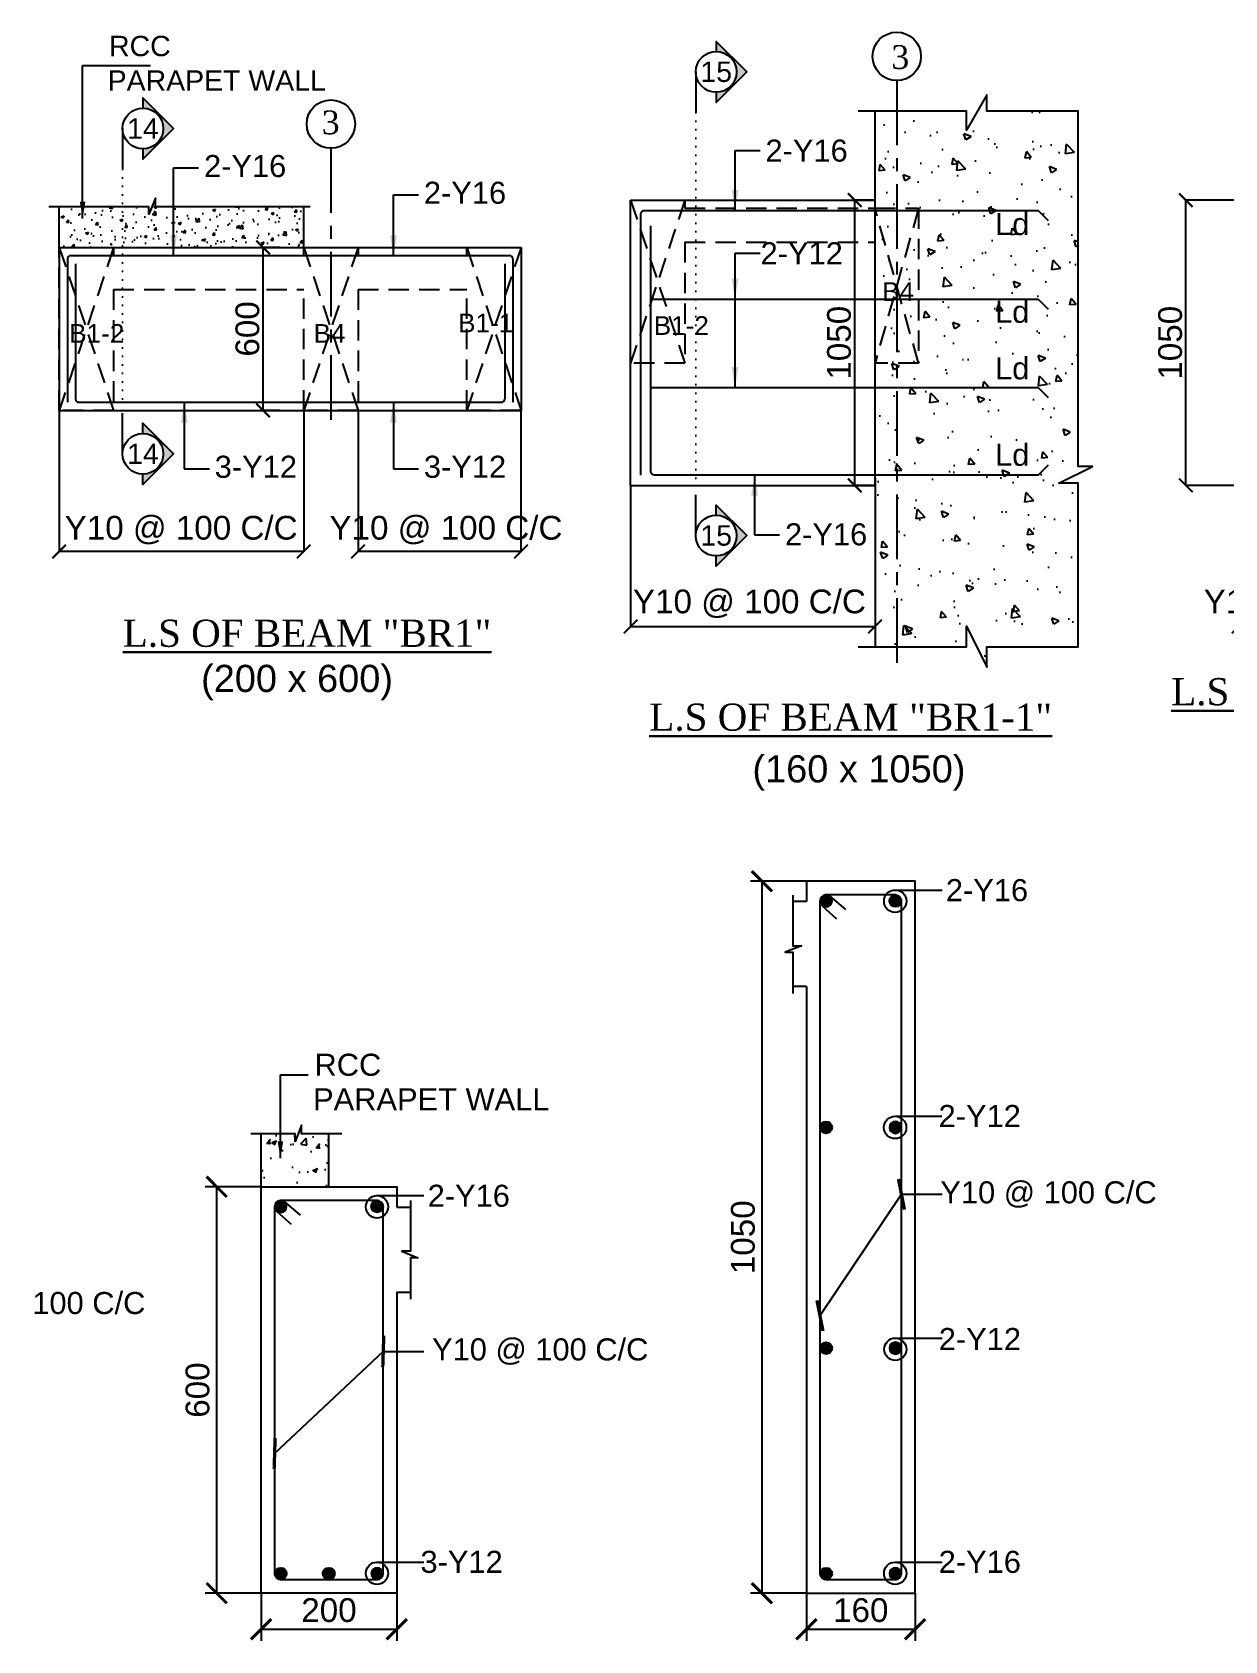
# Model space of a CAD drawing. Header units: inches. Extents: x -4972 to 102986, y -366693 to -295027.
# Drawn here: x 17929 to 35494, y -349719 to -326033 of the extents above; entities that cross this region are included whole.
import ezdxf
from ezdxf.enums import TextEntityAlignment as Align

# ---------------------------------------------------------------- set-up
doc = ezdxf.new("R2010")
doc.units = ezdxf.units.IN
doc.header["$MEASUREMENT"] = 0
for name, pattern in [('CENTER', [50.8, 31.75, -6.35, 6.35, -6.35]), ('DOT', [0.25, 0, -0.25]), ('Hidden', [3, 2, -1])]:
    doc.linetypes.add(name, pattern=pattern)
for name, color, linetype in [('1', 8, 'Continuous'), ('2', 5, 'Continuous'), ('5', 2, 'Continuous'), ('ARROW', 5, 'Continuous'), ('BEAM TEXT', 4, 'Continuous'), ('DIM', 251, 'Continuous'), ('GIRD CIR', 1, 'Continuous'), ('GIRD TEXT', 4, 'Continuous'), ('GRID', 8, 'CENTER'), ('REINFORCEMENT', 3, 'Continuous'), ('SHEARWALL HATCH', 8, 'Continuous'), ('TEXT-1', 3, 'Continuous')]:
    doc.layers.add(name, color=color, linetype=linetype)
doc.layers.add('GRID NO', color=4, linetype='Continuous', lineweight=9)
doc.layers.add('text', color=4, linetype='Continuous', lineweight=30)
doc.styles.add('T-200', font='arial.ttf', dxfattribs={"height": 300})
doc.styles.add('T200', font='sanss___.ttf', dxfattribs={"height": 275})
doc.styles.add('T300', font='sanss___.ttf', dxfattribs={"height": 350})
doc.styles.add('T400', font='romantic.ttf')
doc.dimstyles.new('SCALE 25', dxfattribs={"dimtxt": 500, "dimasz": 200, "dimexe": 6, "dimexo": 0, "dimgap": 50, "dimtad": 1, "dimdec": 0, "dimlfac": 0.25, "dimrnd": 5, "dimzin": 3, "dimdsep": 46, "dimtxsty": 'T300', "dimblk": 'ARCHTICK', "dimcen": 0.09, "dimclrd": 5, "dimclre": 8, "dimclrt": 1, "dimadec": 0, "dimazin": 0, "dimtfac": 1, "dimtdec": 0, "dimtix": 1, "dimtofl": 0, "dimtmove": 2, "dimatfit": 3, "dimfxl": 1, "dimtolj": 1, "dimtzin": 0, "dimlwd": -1, "dimlwe": -1, "dimarcsym": 0})
doc.dimstyles.new('SCALE-10', dxfattribs={"dimtxt": 350, "dimasz": 300, "dimexe": 170, "dimexo": 0, "dimgap": 100, "dimtad": 1, "dimdec": 0, "dimlfac": 0.1, "dimrnd": 5, "dimzin": 12, "dimdsep": 46, "dimtxsty": 'T300', "dimblk": 'ARCHTICK', "dimcen": 0, "dimclrd": 5, "dimclre": 252, "dimclrt": 1, "dimadec": 1, "dimazin": 3, "dimtfac": 1, "dimtdec": 0, "dimtix": 1, "dimtmove": 2, "dimatfit": 3, "dimldrblk": 'ARCHTICK', "dimfxl": 5000, "dimtvp": 1, "dimtolj": 1, "dimtzin": 9, "dimarcsym": 2})
doc.dimstyles.new('T200', dxfattribs={"dimtxt": 275, "dimasz": 250, "dimexe": 0, "dimexo": 0, "dimgap": 5, "dimtad": 1, "dimdec": 0, "dimrnd": 5, "dimzin": 0, "dimdsep": 46, "dimtxsty": 'T200', "dimblk": 'ARCHTICK', "dimcen": 300, "dimclrd": 5, "dimclre": 252, "dimclrt": 1, "dimadec": 0, "dimazin": 0, "dimtfac": 50, "dimtdec": 0, "dimtofl": 0, "dimtmove": 2, "dimatfit": 3, "dimfxl": 1, "dimtolj": 1, "dimtzin": 0, "dimarcsym": 2})

# ---------------------------------------------------------------- blocks, each defined once
blk = doc.blocks.new('_ARCHTICK')
at = {"color": 0, "linetype": 'ByBlock', "const_width": 0.15}
blk.add_lwpolyline([(-0.5, -0.5), (0.5, 0.5)], dxfattribs=at)
blk = doc.blocks.new('*D9')
at = {"layer": 'Defpoints', "color": 0}
for p in [(28678, -338535), (29332, -338535), (29332, -349018)]:
    blk.add_point(p, dxfattribs=at)
at = {"layer": 'DIM', "color": 252, "lineweight": -2}
for p, q in [((29332, -338535), (28508, -338535)), ((29332, -349018), (28508, -349018))]:
    blk.add_line(p, q, dxfattribs=at)
at = {"layer": 'DIM', "color": 5, "lineweight": -2}
blk.add_line((28678, -349018), (28678, -338535), dxfattribs=at)
at = {"layer": 'DIM', "color": 5, "lineweight": -2, "xscale": 300, "yscale": 300, "zscale": 300}
for p, rotation in [((28678, -338535), 90), ((28678, -349018), 270)]:
    blk.add_blockref('_ARCHTICK', p, dxfattribs=dict(at, rotation=rotation))
at = {"layer": 'DIM', "color": 1, "insert": (28398, -343777), "char_height": 350, "attachment_point": 5, "rotation": 90, "style": 'T300'}
blk.add_mtext('\\A1;1050', dxfattribs=at)
blk = doc.blocks.new('*D10')
at = {"layer": 'Defpoints', "color": 0}
for p in [(29332, -349018), (30932, -349018), (30932, -349549)]:
    blk.add_point(p, dxfattribs=at)
at = {"layer": 'DIM', "color": 252, "lineweight": -2}
for p, q in [((29332, -349018), (29332, -349719)), ((30932, -349018), (30932, -349719))]:
    blk.add_line(p, q, dxfattribs=at)
at = {"layer": 'DIM', "color": 5, "lineweight": -2}
blk.add_line((29332, -349549), (30932, -349549), dxfattribs=at)
at = {"layer": 'DIM', "color": 5, "lineweight": -2, "xscale": 300, "yscale": 300, "zscale": 300, "rotation": 180}
blk.add_blockref('_ARCHTICK', (29332, -349549), dxfattribs=at)
at = {"layer": 'DIM', "color": 5, "lineweight": -2, "xscale": 300, "yscale": 300, "zscale": 300}
blk.add_blockref('_ARCHTICK', (30932, -349549), dxfattribs=at)
at = {"layer": 'DIM', "color": 1, "insert": (30132, -349269), "char_height": 350, "attachment_point": 5, "style": 'T300'}
blk.add_mtext('\\A1;160', dxfattribs=at)
blk = doc.blocks.new('ROD')
at = {"layer": '5'}
h = blk.add_hatch(color=256, dxfattribs=at)
edge = h.paths.add_edge_path()
edge.add_arc((0, 0), 135, 0, 360)
at = {"layer": '5', "color": 6}
blk.add_circle((0, 0), 135, dxfattribs=at)
blk = doc.blocks.new('*D80')
at = {"layer": 'Defpoints', "color": 0}
for p in [(20647, -343035), (21300, -343035), (21300, -349018)]:
    blk.add_point(p, dxfattribs=at)
at = {"layer": 'DIM', "color": 252, "lineweight": -2}
for p, q in [((21300, -343035), (20477, -343035)), ((21300, -349018), (20477, -349018))]:
    blk.add_line(p, q, dxfattribs=at)
at = {"layer": 'DIM', "color": 5, "lineweight": -2}
blk.add_line((20647, -349018), (20647, -343035), dxfattribs=at)
at = {"layer": 'DIM', "color": 5, "lineweight": -2, "xscale": 300, "yscale": 300, "zscale": 300}
for p, rotation in [((20647, -343035), 90), ((20647, -349018), 270)]:
    blk.add_blockref('_ARCHTICK', p, dxfattribs=dict(at, rotation=rotation))
at = {"layer": 'DIM', "color": 1, "insert": (20366, -346027), "char_height": 350, "attachment_point": 5, "rotation": 90, "style": 'T300'}
blk.add_mtext('\\A1;600', dxfattribs=at)
blk = doc.blocks.new('*D81')
at = {"layer": 'Defpoints', "color": 0}
for p in [(21300, -349018), (23300, -349018), (23300, -349549)]:
    blk.add_point(p, dxfattribs=at)
at = {"layer": 'DIM', "color": 252, "lineweight": -2}
for p, q in [((21300, -349018), (21300, -349719)), ((23300, -349018), (23300, -349719))]:
    blk.add_line(p, q, dxfattribs=at)
at = {"layer": 'DIM', "color": 5, "lineweight": -2}
blk.add_line((21300, -349549), (23300, -349549), dxfattribs=at)
at = {"layer": 'DIM', "color": 5, "lineweight": -2, "xscale": 300, "yscale": 300, "zscale": 300, "rotation": 180}
blk.add_blockref('_ARCHTICK', (21300, -349549), dxfattribs=at)
at = {"layer": 'DIM', "color": 5, "lineweight": -2, "xscale": 300, "yscale": 300, "zscale": 300}
blk.add_blockref('_ARCHTICK', (23300, -349549), dxfattribs=at)
at = {"layer": 'DIM', "color": 1, "insert": (22300, -349269), "char_height": 350, "attachment_point": 5, "style": 'T300'}
blk.add_mtext('\\A1;200', dxfattribs=at)
blk = doc.blocks.new('*D95')
at = {"layer": 'Defpoints', "color": 0}
for p in [(18328, -331602), (21928, -331602), (18328, -333680)]:
    blk.add_point(p, dxfattribs=at)
at = {"layer": 'DIM', "color": 8}
for p, q in [((18328, -331602), (18328, -333686)), ((21928, -331602), (21928, -333686))]:
    blk.add_line(p, q, dxfattribs=at)
at = {"layer": 'DIM', "color": 5}
blk.add_line((21928, -333680), (18328, -333680), dxfattribs=at)
at = {"layer": 'DIM', "color": 5, "xscale": 200, "yscale": 200, "zscale": 200, "rotation": 180}
blk.add_blockref('_ARCHTICK', (18328, -333680), dxfattribs=at)
at = {"layer": 'DIM', "color": 5, "xscale": 200, "yscale": 200, "zscale": 200}
blk.add_blockref('_ARCHTICK', (21928, -333680), dxfattribs=at)
at = {"layer": 'DIM', "color": 1, "insert": (20123, -333365), "char_height": 350, "attachment_point": 5, "style": 'T300'}
blk.add_mtext('\\A1;Y10 @ 100 C/C', dxfattribs=at)
blk = doc.blocks.new('*D96')
at = {"layer": 'Defpoints', "color": 0}
for p in [(22728, -331602), (25128, -331602), (22728, -333680)]:
    blk.add_point(p, dxfattribs=at)
at = {"layer": 'DIM', "color": 8}
for p, q in [((22728, -331602), (22728, -333686)), ((25128, -331602), (25128, -333686))]:
    blk.add_line(p, q, dxfattribs=at)
at = {"layer": 'DIM', "color": 5}
blk.add_line((25128, -333680), (22728, -333680), dxfattribs=at)
at = {"layer": 'DIM', "color": 5, "xscale": 200, "yscale": 200, "zscale": 200, "rotation": 180}
blk.add_blockref('_ARCHTICK', (22728, -333680), dxfattribs=at)
at = {"layer": 'DIM', "color": 5, "xscale": 200, "yscale": 200, "zscale": 200}
blk.add_blockref('_ARCHTICK', (25128, -333680), dxfattribs=at)
at = {"layer": 'DIM', "color": 1, "insert": (24023, -333365), "char_height": 350, "attachment_point": 5, "style": 'T300'}
blk.add_mtext('\\A1;Y10 @ 100 C/C', dxfattribs=at)
blk = doc.blocks.new('*D98')
at = {"layer": 'Defpoints', "color": 0}
for p in [(30043, -328506), (30342, -328506), (30342, -332706)]:
    blk.add_point(p, dxfattribs=at)
at = {"layer": 'DIM', "color": 8}
for p, q in [((30342, -328506), (30037, -328506)), ((30342, -332706), (30037, -332706))]:
    blk.add_line(p, q, dxfattribs=at)
at = {"layer": 'DIM', "color": 5}
blk.add_line((30043, -332706), (30043, -328506), dxfattribs=at)
at = {"layer": 'DIM', "color": 5, "xscale": 200, "yscale": 200, "zscale": 200}
for p, rotation in [((30043, -328506), 90), ((30043, -332706), 270)]:
    blk.add_blockref('_ARCHTICK', p, dxfattribs=dict(at, rotation=rotation))
at = {"layer": 'DIM', "color": 1, "insert": (29813, -330606), "char_height": 350, "attachment_point": 5, "rotation": 90, "style": 'T300'}
blk.add_mtext('\\A1;1050', dxfattribs=at)
blk = doc.blocks.new('*D97')
at = {"layer": 'Defpoints', "color": 0}
for p in [(26743, -332706), (30342, -332706), (30342, -334784)]:
    blk.add_point(p, dxfattribs=at)
at = {"layer": 'DIM', "color": 8}
for p, q in [((26743, -332706), (26743, -334790)), ((30342, -332706), (30342, -334790))]:
    blk.add_line(p, q, dxfattribs=at)
at = {"layer": 'DIM', "color": 5}
blk.add_line((26743, -334784), (30342, -334784), dxfattribs=at)
at = {"layer": 'DIM', "color": 5, "xscale": 200, "yscale": 200, "zscale": 200, "rotation": 180}
blk.add_blockref('_ARCHTICK', (26743, -334784), dxfattribs=at)
at = {"layer": 'DIM', "color": 5, "xscale": 200, "yscale": 200, "zscale": 200}
blk.add_blockref('_ARCHTICK', (30342, -334784), dxfattribs=at)
at = {"layer": 'DIM', "color": 1, "insert": (28492, -334450), "char_height": 350, "attachment_point": 5, "style": 'T300'}
blk.add_mtext('\\A1;Y10 @ 100 C/C', dxfattribs=at)
blk = doc.blocks.new('*D99')
at = {"layer": 'Defpoints', "color": 0}
for p in [(21331, -329202.5), (21578, -329202.5), (21578, -331602.5)]:
    blk.add_point(p, dxfattribs=at)
at = {"layer": 'DIM', "color": 8}
for p, q in [((21578, -329202.5), (21325, -329202.5)), ((21578, -331602.5), (21325, -331602.5))]:
    blk.add_line(p, q, dxfattribs=at)
at = {"layer": 'DIM', "color": 5}
blk.add_line((21331, -331602.5), (21331, -329202.5), dxfattribs=at)
at = {"layer": 'DIM', "color": 5, "xscale": 200, "yscale": 200, "zscale": 200}
for p, rotation in [((21331, -329202.5), 90), ((21331, -331602.5), 270)]:
    blk.add_blockref('_ARCHTICK', p, dxfattribs=dict(at, rotation=rotation))
at = {"layer": 'DIM', "color": 1, "insert": (21100.478738, -330402.5), "char_height": 350, "attachment_point": 5, "rotation": 90, "style": 'T300'}
blk.add_mtext('\\A1;600', dxfattribs=at)
blk = doc.blocks.new('*D100')
at = {"layer": 'Defpoints', "color": 0}
for p in [(34920, -328506), (35697, -328506), (35697, -332706)]:
    blk.add_point(p, dxfattribs=at)
at = {"layer": 'DIM', "color": 8}
for p, q in [((35697, -328506), (34914, -328506)), ((35697, -332706), (34914, -332706))]:
    blk.add_line(p, q, dxfattribs=at)
at = {"layer": 'DIM', "color": 5}
blk.add_line((34920, -332706), (34920, -328506), dxfattribs=at)
at = {"layer": 'DIM', "color": 5, "xscale": 200, "yscale": 200, "zscale": 200}
for p, rotation in [((34920, -328506), 90), ((34920, -332706), 270)]:
    blk.add_blockref('_ARCHTICK', p, dxfattribs=dict(at, rotation=rotation))
at = {"layer": 'DIM', "color": 1, "insert": (34690, -330606), "char_height": 350, "attachment_point": 5, "rotation": 90, "style": 'T300'}
blk.add_mtext('\\A1;1050', dxfattribs=at)
blk = doc.blocks.new('*D101')
at = {"layer": 'Defpoints', "color": 0}
for p in [(35697, -332706), (38096, -332706), (38096, -334784)]:
    blk.add_point(p, dxfattribs=at)
at = {"layer": 'DIM', "color": 8}
for p, q in [((35697, -332706), (35697, -334790)), ((38096, -332706), (38096, -334790))]:
    blk.add_line(p, q, dxfattribs=at)
at = {"layer": 'DIM', "color": 5}
blk.add_line((35697, -334784), (38096, -334784), dxfattribs=at)
at = {"layer": 'DIM', "color": 5, "xscale": 200, "yscale": 200, "zscale": 200, "rotation": 180}
blk.add_blockref('_ARCHTICK', (35697, -334784), dxfattribs=at)
at = {"layer": 'DIM', "color": 5, "xscale": 200, "yscale": 200, "zscale": 200}
blk.add_blockref('_ARCHTICK', (38096, -334784), dxfattribs=at)
at = {"layer": 'DIM', "color": 1, "insert": (36898, -334450), "char_height": 350, "attachment_point": 5, "style": 'T300'}
blk.add_mtext('\\A1;Y10 @ 100 C/C', dxfattribs=at)

msp = doc.modelspace()

# ---------------------------------------------------------------- hatches: boundary and pattern name
at = {"layer": '1'}
for points in [[(28453.2, -326618.2), (28003.2, -327068.2), (28003.2, -326918.2, 0.4142136), (28303.2, -326618.2, 0.4142136), (28003.2, -326318.2), (28003.2, -326168.2)], [(20010, -327451.8), (19560, -327901.8), (19560, -327751.8, 0.4142136), (19860, -327451.8, 0.4142136), (19560, -327151.8), (19560, -327001.8)], [(20010, -332242), (19560, -331792), (19560, -331942, -0.4142136), (19860, -332242, -0.4142136), (19560, -332542), (19560, -332692)], [(28453.2, -333445.8), (28003.2, -332995.8), (28003.2, -333145.8, -0.4142136), (28303.2, -333445.8, -0.4142136), (28003.2, -333745.8), (28003.2, -333895.8)]]:
    msp.add_hatch(color=30, dxfattribs=at).paths.add_polyline_path(points)
h = msp.add_hatch(dxfattribs=at)
h.set_pattern_fill('AR-CONC', color=256, scale=150, style=0)
h.set_pattern_definition([(130, (203278.8, -177520.9), (-1075.8903, -94.1282), [112.5, -1237.5]), (185, (203278.8, -177520.9), (208.127, 1128.288), [90, -990]), (79.54856, (203189.1, -177528.8), (-867.7633, 1034.16), [95.6103, -1051.713]), (133.8158, (203278.8, -177220.9), (-1600.862, -248.279), [168.75, -1856.25]), (83.3644, (203145.4, -177241.6), (-1401.993, 1461.178), [143.416, -1577.571]), (188.8158, (203278.8, -177221), (-1401.993, 1461.178), [135, -1485]), (159, (203128.8, -177295.9), (-895.3606, -603.9283), [112.5, -1237.5]), (214, (203128.8, -177295.9), (-364.973, 1087.725), [90, -990]), (108.54856, (203054.2, -177346.2), (-1260.3336, 483.7967), [95.6103, -1051.713]), (142.5, (203278.78, -177520.9), (-18.2398, 499.3408), [0, -978, 0, -1005, 0, -993.75]), (172.5, (203278.8, -177520.9), (-394.6043, 591.6176), [0, -573, 0, -955.5, 0, -378.75]), (212.5, (203613.28, -177520.9), (-800.73365, -33.8323), [0, -375, 0, -1170, 0, -1552.5]), (222.5, (203763.3, -177520.9), (-874.7793, 150.1575), [0, -487.5, 0, -777, 0, -1102.5])])
h.paths.add_polyline_path([(30342.5, -327196.5), (31687.5, -327196.5), (31687.5, -327475.9), (31987.5, -326953.9), (31987.5, -327196.5), (33332.5, -327196.5), (33332.5, -330396.5), (30342.5, -330396.5)])
h.paths.add_polyline_path([(30342.5, -330396.5), (33332.5, -330396.5), (33332.5, -330916.5), (30342.5, -330916.5)])
h.paths.add_polyline_path([(33332.5, -335084.6), (31987.5, -335084.6), (31987.5, -335384), (31687.5, -334779), (31687.5, -335084.6), (30342.5, -335084.6), (30342.5, -330916.5), (33332.5, -330916.5), (33332.5, -331830.6), (33547, -331830.6), (33050, -332074.6), (33332.5, -332074.6)])
at = {"layer": 'SHEARWALL HATCH'}
h = msp.add_hatch(dxfattribs=at)
h.set_pattern_fill('AR-CONC', color=256, scale=60, style=0)
h.set_pattern_definition([(50, (-94440, 14513), (430.3561, -37.65128), [45, -495]), (355, (-94440, 14513), (-83.2508, 451.3153), [36, -396]), (100.4514, (-94404.14, 14509.86), (347.10563, 413.66373), [38.2441, -420.68527]), (46.1842, (-94440, 14633), (640.3446, -99.3114), [67.5, -742.5]), (96.6356, (-94386.64, 14624.7), (560.7976, 584.4707), [57.3662, -631.0278]), (351.1842, (-94440, 14633), (560.7972, 584.4712), [54, -594]), (21, (-94380, 14603), (358.14423, -241.57133), [45, -495]), (326, (-94380, 14603), (145.9892, 435.09003), [36, -396]), (71.4514, (-94350.15, 14582.87), (504.1336, 193.5183), [38.2441, -420.68527]), (37.5, (-94440, 14513), (7.29591, 199.73631), [0, -391.2, 0, -402, 0, -397.5]), (7.5, (-94440, 14513), (157.84172, 236.64703), [0, -229.2, 0, -382.2, 0, -151.5]), (327.5, (-94573.8, 14513), (320.29346, -13.53292), [0, -150, 0, -468, 0, -621]), (317.5, (-94633.8, 14513), (349.9117, 60.063), [0, -195, 0, -310.8, 0, -441])])
h.paths.add_polyline_path([(18328.5, -329202.5), (21928.5, -329202.5), (21928.5, -328603), (18328.5, -328603)])
h = msp.add_hatch(dxfattribs=at)
h.set_pattern_fill('AR-CONC', color=256, scale=4, style=0)
h.set_pattern_definition([(50, (-2140350.6, 396369.03), (728.73868, -63.75634), [76.2, -838.2]), (355, (-2140350.6, 396369), (-140.9713, 764.22657), [60.96, -670.56]), (100.451, (-2140289.9, 396363.7), (587.77, 700.46675), [64.76, -712.36]), (46.1842, (-2140350.6, 396572.2), (1084.31616, -168.1693), [114.3, -1257.3]), (96.6356, (-2140260.2, 396558.2), (949.61694, 989.7022), [97.14, -1068.54]), (351.184, (-2140350.6, 396572.2), (949.6184, 989.70047), [91.44, -1005.84]), (21, (-2140249, 396521.43), (606.45952, -409.06207), [76.2, -838.2]), (326, (-2140249, 396521.4), (247.20811, 736.75186), [60.96, -670.56]), (71.4514, (-2140198.5, 396487.34), (853.66596, 327.69143), [64.76, -712.36]), (37.5, (-2140350.6, 396369.03), (12.354413, 338.220155), [0, -662.432, 0, -680.72, 0, -673.1]), (7.5, (-2140350.6, 396369.03), (267.27865, 400.7223), [0, -388.112, 0, -647.192, 0, -256.54]), (327.5, (-2140577.17, 396369.03), (542.36238, -22.914976), [0, -254, 0, -792.48, 0, -1051.56]), (317.5, (-2140678.77, 396369.03), (592.51673, 101.70596), [0, -330.2, 0, -526.288, 0, -746.76])])
h.paths.add_polyline_path([(22300, -342254.5), (21300, -342254.5), (21300, -343035.2), (22300, -343035.2)])

# ---------------------------------------------------------------- linework, layer by layer
at = {"linetype": 'DOT', "ltscale": 500}
for p, q in [((27703.2, -327218.2), (27703.2, -332845.8)), ((19260, -328051.8), (19260, -331642))]:
    msp.add_line(p, q, dxfattribs=at)
at = {"layer": '1', "color": 30}
for p, q in [((27703.2, -326618.2), (27703.2, -327218.2)), ((19260, -327451.8), (19260, -328051.8)), ((19260, -332242), (19260, -331642)), ((27703.2, -333445.8), (27703.2, -332845.8))]:
    msp.add_line(p, q, dxfattribs=at)
at = {"layer": '1', "linetype": 'Hidden', "lineweight": -3, "ltscale": 150}
for p, q in [((27542.5, -328506.5), (26742.5, -330906.5)), ((26742.5, -328506.5), (27542.5, -330906.5)), ((27542.5, -328626.5), (30342.5, -328626.5)), ((30982.5, -328626.5), (30342.5, -330906.5)), ((30982.5, -330906.5), (30342.5, -328626.5)), ((19128.5, -329202.5), (18328.5, -331602.5)), ((18328.5, -329202.5), (19128.5, -331602.5)), ((22728.5, -329202.5), (21928.5, -331602.5)), ((21928.5, -329202.5), (22728.5, -331602.5)), ((25128.5, -329202.5), (24328.5, -331602.5)), ((24328.5, -329202.5), (25128.5, -331602.5)), ((27542.5, -329126.5), (30342.5, -329126.5)), ((19128.5, -329322.5), (21928.5, -329322.5)), ((22728.5, -329322.5), (24328.5, -329322.5)), ((19128.5, -329822.5), (21928.5, -329822.5)), ((22728.5, -329822.5), (24328.5, -329822.5))]:
    msp.add_line(p, q, dxfattribs=at)
at = {"layer": '1', "color": 30}
for points in [[(28003.2, -326918.2), (28003.2, -327068.2), (28453.2, -326618.2), (28003.2, -326168.2), (28003.2, -326318.2)], [(19560, -327751.8), (19560, -327901.8), (20010, -327451.8), (19560, -327001.8), (19560, -327151.8)], [(19560, -331942), (19560, -331792), (20010, -332242), (19560, -332692), (19560, -332542)], [(28003.2, -333145.8), (28003.2, -332995.8), (28453.2, -333445.8), (28003.2, -333895.8), (28003.2, -333745.8)]]:
    msp.add_lwpolyline(points, dxfattribs=at)
at = {"layer": '1', "lineweight": -3, "ltscale": 0.5}
msp.add_lwpolyline([(30095, -335084.6), (31687.5, -335084.6), (31687.5, -334779), (31987.5, -335384), (31987.5, -335084.6), (33332.5, -335084.6), (33332.5, -332674.6), (33050, -332674.6), (33547, -332430.6), (33332.5, -332430.6), (33332.5, -327196.5), (31987.5, -327196.5), (31987.5, -326953.9), (31687.5, -327475.9), (31687.5, -327196.5), (30095, -327196.5)], dxfattribs=at)
at = {"layer": '1'}
for points in [[(22024.5, -328603), (19743.4, -328603), (19743.4, -328475.3), (19648.6, -328713.8), (19648.6, -328603), (18175.8, -328603)], [(29131.5, -338737.9), (29131.5, -339483.9), (29259.2, -339483.9), (29020.7, -339578.7), (29131.5, -339578.7), (29131.5, -340188.7)], [(22489.1, -342254.5), (21897.9, -342254.5), (21897.9, -342126.8), (21803, -342365.4), (21803, -342254.5), (21147.2, -342254.5)], [(23500, -343237.9), (23500, -343983.9), (23372.2, -343983.9), (23610.8, -344078.7), (23500, -344078.7), (23500, -344688.7)]]:
    msp.add_lwpolyline(points, dxfattribs=at)
at = {"layer": '1', "linetype": 'Hidden', "lineweight": -3, "ltscale": 150}
for points in [[(27542.5, -329126.5), (27542.5, -330906.5), (26742.5, -330906.5), (26742.5, -328506.5), (27542.5, -328506.5), (27542.5, -328626.5)], [(30342.5, -328626.5), (30982.5, -328626.5), (30982.5, -330906.5), (30342.5, -330906.5), (30342.5, -329126.5)], [(19128.5, -329822.5), (19128.5, -331602.5), (18328.5, -331602.5), (18328.5, -329202.5), (19128.5, -329202.5), (19128.5, -329322.5)], [(21928.5, -329322.5), (21928.5, -329202.5), (22728.5, -329202.5), (22728.5, -329322.5)], [(24328.5, -329322.5), (24328.5, -329202.5), (25128.5, -329202.5), (25128.5, -331602.5), (24328.5, -331602.5), (24328.5, -329822.5)], [(22728.5, -329822.5), (22728.5, -331602.5), (21928.5, -331602.5), (21928.5, -329822.5)]]:
    msp.add_lwpolyline(points, dxfattribs=at)
at = {"layer": '1', "color": 30}
for centre in [(28003.2, -326618.2), (19560, -327451.8), (19560, -332242), (28003.2, -333445.8)]:
    msp.add_circle(centre, 300, dxfattribs=at)
at = {"layer": '2', "color": 6}
for p, q in [((30342.5, -332706.5), (30342.5, -327196.5)), ((30342.5, -332596.5), (30342.5, -335084.6))]:
    msp.add_line(p, q, dxfattribs=at)
at = {"layer": '2'}
for p, q in [((26742.5, -328506.5), (30342.5, -328506.5)), ((26742.5, -332706.5), (26742.5, -328506.5)), ((18328.5, -329202.5), (18328.5, -328603)), ((21928.5, -329202.5), (21928.5, -328603)), ((18328.5, -329202.5), (25128.5, -329202.5)), ((18328.5, -329202.5), (18328.5, -331602.5)), ((25128.5, -329202.5), (25128.5, -331602.5)), ((18328.5, -331602.5), (25128.5, -331602.5)), ((26742.5, -332706.5), (30342.5, -332706.5)), ((30628, -338664.3), (31329.5, -338664.3)), ((29331.5, -338835.2), (29131.5, -338835.2)), ((29331.5, -340085.2), (29131.5, -340085.2)), ((30637.6, -341995.6), (31327.9, -341995.6)), ((21300, -343035.2), (21300, -342254.5)), ((22300, -343035.2), (22300, -342254.5)), ((22996.4, -343164.3), (23697.9, -343164.3)), ((30731.5, -343144.7), (31329.5, -343144.7)), ((23300, -343335.2), (23500, -343335.2)), ((23300, -344585.2), (23500, -344585.2)), ((30640.8, -345261.6), (31331.1, -345261.6)), ((23100, -345457.2), (23697.9, -345457.2)), ((23007.6, -348560.2), (23697.9, -348560.2)), ((30639.2, -348560.2), (31329.5, -348560.2))]:
    msp.add_line(p, q, dxfattribs=at)
for points in [[(29331.5, -340085.2), (29331.5, -349018.5), (30931.5, -349018.5), (30931.5, -338535.2), (29331.5, -338535.2), (29331.5, -338835.2)], [(23300, -344585.2), (23300, -349018.5), (21300, -349018.5), (21300, -343035.2), (23300, -343035.2), (23300, -343335.2)]]:
    msp.add_lwpolyline(points, dxfattribs=at)
for centre in [(30639.2, -338828.9), (30637.6, -342160.2), (23007.6, -343328.9), (30640.8, -345426.2), (23007.6, -348724.8), (30639.2, -348724.8)]:
    msp.add_circle(centre, 164.6, dxfattribs=at)
at = {"layer": '5'}
for p, q in [((18448.5, -329372.5), (18448.5, -331482.5)), ((18498.5, -329322.5), (24958.5, -329322.5)), ((18568.5, -329442.5), (18568.5, -331432.5)), ((24888.5, -329442.5), (24888.5, -331432.5)), ((25008.5, -329372.5), (25008.5, -331482.5)), ((18618.5, -331482.5), (24838.5, -331482.5)), ((29562.1, -338895.4), (29772.8, -339086.2)), ((29674.9, -338753.9), (29908.5, -338952.7)), ((21530.6, -343395.4), (21741.3, -343586.2)), ((21643.4, -343253.9), (21877, -343452.7))]:
    msp.add_line(p, q, dxfattribs=at)
at = {"layer": '5', "lineweight": -3, "ltscale": 0.5}
for p, q in [((27042.5, -329963.2), (32742.5, -329963.2)), ((32742.5, -329963.2), (32892.5, -330113.2)), ((27042.5, -331263.2), (32742.5, -331263.2)), ((32742.5, -331263.2), (32892.5, -331413.2))]:
    msp.add_line(p, q, dxfattribs=at)
for points in [[(26892.5, -332556.5), (26892.5, -328706.5, -0.4142136), (26942.5, -328656.5), (32742.5, -328656.5), (32892.5, -328806.5)], [(32892.5, -332406.5), (32742.5, -332556.5), (27092.5, -332556.5, -0.4142136), (27042.5, -332506.5), (27042.5, -328884.7)]]:
    msp.add_lwpolyline(points, format="xyb", dxfattribs=at)
at = {"layer": '5'}
for points in [[(29631.5, -348818.5), (30631.5, -348818.5, 0.4142136), (30731.5, -348718.5), (30731.5, -338835.2, 0.4142136), (30631.5, -338735.2), (29631.5, -338735.2, 0.4142136), (29531.5, -338835.2), (29531.5, -348718.5, 0.4142136)], [(21600, -348818.5), (23000, -348818.5, 0.4142136), (23100, -348718.5), (23100, -343335.2, 0.4142136), (23000, -343235.2), (21600, -343235.2, 0.4142136), (21500, -343335.2), (21500, -348718.5, 0.4142136)]]:
    msp.add_lwpolyline(points, format="xyb", close=True, dxfattribs=at)
for centre, start, end in [((18498.5, -329372.5), 90, 180), ((24958.5, -329372.5), 0, 90), ((18618.5, -331432.5), 180, 270), ((24838.5, -331432.5), 270, 0)]:
    msp.add_arc(centre, 50, start, end, dxfattribs=at)
at = {"layer": 'GIRD CIR'}
for centre in [(30662.5, -326389.5, 0), (22328.5, -327386)]:
    msp.add_circle(centre, 356.5, dxfattribs=at)
at = {"layer": 'GRID', "ltscale": 30}
for p, q in [((30662.5, -326745.9, 0), (30662.5, -335359, 0)), ((22328.5, -327742.4), (22328.5, -331828))]:
    msp.add_line(p, q, dxfattribs=at)

# ---------------------------------------------------------------- block references
at = {"layer": '5', "rotation": 180}
for p, xscale, yscale, zscale in [((29621, -338824.1), -0.6479999998555286, 0.6479999998482526, 0.6479999998491258), ((30642, -338824.1), 0.6479999998555286, 0.6479999998555286, 0.6479999998555286), ((21589.4, -343324.1), -0.6479999998555286, 0.6479999998482526, 0.6479999998491258), ((23010.5, -343324.1), 0.6479999998555286, 0.6479999998555286, 0.6479999998555286)]:
    msp.add_blockref('ROD', p, dxfattribs=dict(at, xscale=xscale, yscale=yscale, zscale=zscale))
at = {"layer": '5'}
for p, xscale, yscale, zscale in [((29621, -342160.2), 0.6479999998555286, 0.6479999998555286, 0.6479999998555286), ((30642, -342160.2), -0.6479999998555286, 0.6479999998482526, 0.6479999998491258), ((29621, -345410.2), 0.6479999998555286, 0.6479999998555286, 0.6479999998555286), ((30642, -345410.2), -0.6479999998555286, 0.6479999998482526, 0.6479999998491258), ((21589.4, -348729.6), 0.6479999998555286, 0.6479999998555286, 0.6479999998555286), ((22297.9, -348729.6), 0.6479999998555286, 0.6479999998555286, 0.6479999998555286), ((23010.5, -348729.6), -0.6479999998555286, 0.6479999998482526, 0.6479999998491258), ((29621, -348729.6), 0.6479999998555286, 0.6479999998555286, 0.6479999998555286), ((30642, -348729.6), -0.6479999998555286, 0.6479999998482526, 0.6479999998491258)]:
    msp.add_blockref('ROD', p, dxfattribs=dict(at, xscale=xscale, yscale=yscale, zscale=zscale))

# ---------------------------------------------------------------- texts
at = {"layer": 'BEAM TEXT', "style": 'T300'}
for s, p in [('B4', (30446.5, -329990.1)), ('B1-1', (24202.6, -330452.1)), ('B1-2', (18474.1, -330606.1)), ('B4', (22074.1, -330606.1)), ('B1-2', (27083.6, -330490.1))]:
    msp.add_text(s, height=275, dxfattribs=at).set_placement(p)
at = {"layer": 'GIRD TEXT', "ltscale": 7, "style": 'T400'}
for p in [(30582.4, -326574.2), (22193.4, -327536)]:
    msp.add_text('3', height=350, dxfattribs=at).set_placement(p)
at = {"layer": 'GRID NO', "style": 'T-200'}
for s, p in [('15', (28003.2, -326618.2)), ('14', (19560, -327451.8)), ('14', (19560, -332242)), ('15', (28003.2, -333445.8))]:
    msp.add_text(s, height=300, dxfattribs=at).set_placement(p, align=Align.MIDDLE)
at = {"layer": 'REINFORCEMENT', "style": 'T300'}
for s, height, p in [('RCC', 300, (19061.9, -326386.6)), ('PARAPET WALL', 300, (19041, -326894.7)), ('2-Y16', 325, (31385.2, -338828.6)), ('RCC', 325, (22087.2, -341399.3)), ('PARAPET WALL', 325, (22066.4, -341907.4)), ('2-Y12', 325, (31278, -342154)), ('Y10 @ 100 C/C', 325, (31304.2, -343278.1)), ('2-Y16', 325, (23753.7, -343328.6)), ('Y10 @ 100 C/C', 325, (16410.3, -344907.9)), ('Y10 @ 100 C/C', 325, (23818.2, -345590.6)), ('2-Y12', 325, (31281.2, -345438.2)), ('3-Y12', 325, (23648.1, -348718.7)), ('2-Y16', 325, (31279.6, -348718.7))]:
    msp.add_text(s, height=height, dxfattribs=at).set_placement(p)
for s, p in [('2-Y16', (29334.1, -327776.5)), ('2-Y16', (21065.7, -328003.8)), ('2-Y16', (24303.7, -328397.8)), ('2-Y12', (29262.1, -329289)), ('3-Y12', (21223.2, -332432.1)), ('3-Y12', (24303.7, -332432.1)), ('2-Y16', (29621.6, -333426.3))]:
    msp.add_text(s, height=325, dxfattribs=at).set_placement(p, align=Align.MIDDLE_CENTER)
at = {"layer": 'text', "style": 'T400'}
for s, p in [('%%UL.S OF BEAM "BR1"', (21977.7, -334883.1)), ('%%UL.S OF BEAM "BR2"', (37418.4, -335743.6)), ('%%UL.S OF BEAM "BR1-1"', (29983.9, -336118.1))]:
    msp.add_text(s, height=400, dxfattribs=at).set_placement(p, align=Align.MIDDLE_CENTER)
at = {"layer": 'text', "color": 6, "style": 'T300'}
for s, p in [('(200 x 600)', (21830, -335548.5)), ('(160 x 1050)', (30105, -336880.2))]:
    msp.add_text(s, height=400, dxfattribs=at).set_placement(p, align=Align.MIDDLE_CENTER)
at = {"layer": 'TEXT-1', "color": 6, "style": 'T300'}
for p in [(32362.2, -328857.5), (32362.2, -330150), (32362.2, -330982.5), (32362.2, -332255.5)]:
    msp.add_text('Ld', height=325, dxfattribs=at).set_placement(p, align=Align.MIDDLE_CENTER)

# ---------------------------------------------------------------- dimensions: what is measured, and where the dimension line sits
at = {"layer": 'DIM'}
for base, p1, p2, picture, middle in [((30043, -328506.5), (30342.5, -332706.5), (30342.5, -328506.5), '*D98', (29812.7, -330606.5)), ((34920, -328506.5), (35696.5, -332706.5), (35696.5, -328506.5), '*D100', (34689.7, -330606.5)), ((21331, -329202.5), (21578, -331602.5), (21578, -329202.5), '*D99', (21100.5, -330402.5))]:
    dim = msp.add_linear_dim(base=base, p1=p1, p2=p2, angle=90, dimstyle='SCALE 25', override={"dimpost": '\\X'}, dxfattribs=at)
    dim.commit()
    dim.dimension.update_dxf_attribs({"geometry": picture, "text_midpoint": middle})
for base, p1, p2, picture, middle in [((18328.5, -333680.2), (21928.5, -331602.5), (18328.5, -331602.5), '*D95', (20123, -333364.9)), ((22728.5, -333680.2), (25128.5, -331602.5), (22728.5, -331602.5), '*D96', (24023, -333364.9))]:
    dim = msp.add_linear_dim(base=base, p1=p1, p2=p2, text='Y10 @ 100 C/C', dimstyle='SCALE 25', override={"dimpost": '\\X'}, dxfattribs=at)
    dim.commit()
    dim.dimension.update_dxf_attribs({"geometry": picture, "text_midpoint": middle, "dimtype": 160})
for base, p1, p2, picture, middle in [((30342.5, -334784.2), (26742.5, -332706.5), (30342.5, -332706.5), '*D97', (28492.5, -334450.5)), ((38096.5, -334784.2), (35696.5, -332706.5), (38096.5, -332706.5), '*D101', (36898.5, -334450.5))]:
    dim = msp.add_linear_dim(base=base, p1=p1, p2=p2, angle=180, text='Y10 @ 100 C/C', dimstyle='SCALE 25', override={"dimpost": '\\X'}, dxfattribs=at)
    dim.commit()
    dim.dimension.update_dxf_attribs({"geometry": picture, "text_midpoint": middle, "dimtype": 160})
for base, p1, p2, picture, middle in [((28678.4, -338535.2), (29331.5, -349018.5), (29331.5, -338535.2), '*D9', (28398.2, -343776.8)), ((20646.9, -343035.2), (21300, -349018.5), (21300, -343035.2), '*D80', (20366.4, -346026.8))]:
    dim = msp.add_linear_dim(base=base, p1=p1, p2=p2, angle=90, dimstyle='SCALE-10', dxfattribs=at)
    dim.commit()
    dim.dimension.update_dxf_attribs({"geometry": picture, "text_midpoint": middle})
for base, p1, p2, picture, middle in [((23300, -349549.2), (21300, -349018.5), (23300, -349018.5), '*D81', (22300, -349268.9)), ((30931.5, -349549.2), (29331.5, -349018.5), (30931.5, -349018.5), '*D10', (30131.5, -349268.7))]:
    dim = msp.add_linear_dim(base=base, p1=p1, p2=p2, dimstyle='SCALE-10', dxfattribs=at)
    dim.commit()
    dim.dimension.update_dxf_attribs({"geometry": picture, "text_midpoint": middle})

# ---------------------------------------------------------------- leaders
at = {"layer": 'ARROW'}
for points, dimstyle, override in [([(28280.4, -328656.5), (28280.4, -327776.8), (28649.4, -327776.8)], 'T200', {"dimasz": 300, "dimfxl": 1.25, "dimarcsym": 1}), ([(20012, -329322.5), (20012, -328032.6), (20381, -328032.6)], 'T200', {"dimasz": 300, "dimfxl": 1.25, "dimarcsym": 1}), ([(23250, -329322.5), (23250, -328426.6), (23619, -328426.6)], 'T200', {"dimasz": 300, "dimfxl": 1.25, "dimarcsym": 1}), ([(28280.4, -329963.2), (28280.4, -329289.3), (28649.4, -329289.3)], 'T200', {"dimasz": 300, "dimfxl": 1.25, "dimarcsym": 1}), ([(28280.4, -331263.2), (28280.4, -329289.3), (28649.4, -329289.3)], 'T200', {"dimasz": 300, "dimfxl": 1.25, "dimarcsym": 1}), ([(20169.5, -331482.5), (20169.5, -332462.2), (20538.5, -332462.2)], 'T200', {"dimasz": 300, "dimfxl": 1.25, "dimarcsym": 1}), ([(23250, -331482.5), (23250, -332462.2), (23619, -332462.2)], 'T200', {"dimasz": 300, "dimfxl": 1.25, "dimarcsym": 1}), ([(28567.9, -332556.5), (28567.9, -333436.2), (28936.9, -333436.2)], 'T200', {"dimasz": 300, "dimfxl": 1.25, "dimarcsym": 1}), ([(30731.5, -343144.7), (29531.5, -344932)], 'SCALE-10', {"dimasz": 325}), ([(29531.5, -344932), (30731.5, -343144.7)], 'SCALE-10', {"dimasz": 325}), ([(23100, -345457.2), (21500, -346960.4)], 'SCALE-10', {"dimasz": 325}), ([(21500, -346960.4), (23100, -345457.2)], 'SCALE-10', {"dimasz": 325})]:
    msp.add_leader(points, dimstyle=dimstyle, override=override, dxfattribs=at)
at = {"layer": 'DIM', "color": 2}
for points in [[(18672.3, -328777.5), (18672.3, -326521.8), (19673.4, -326521.8)], [(21585.1, -342613.7), (21585.1, -341387.5), (21994.3, -341387.5)]]:
    msp.add_leader(points, dimstyle='T200', override={"dimgap": 5, "dimtad": 0}, dxfattribs=at)

doc.saveas('drawing.dxf')
